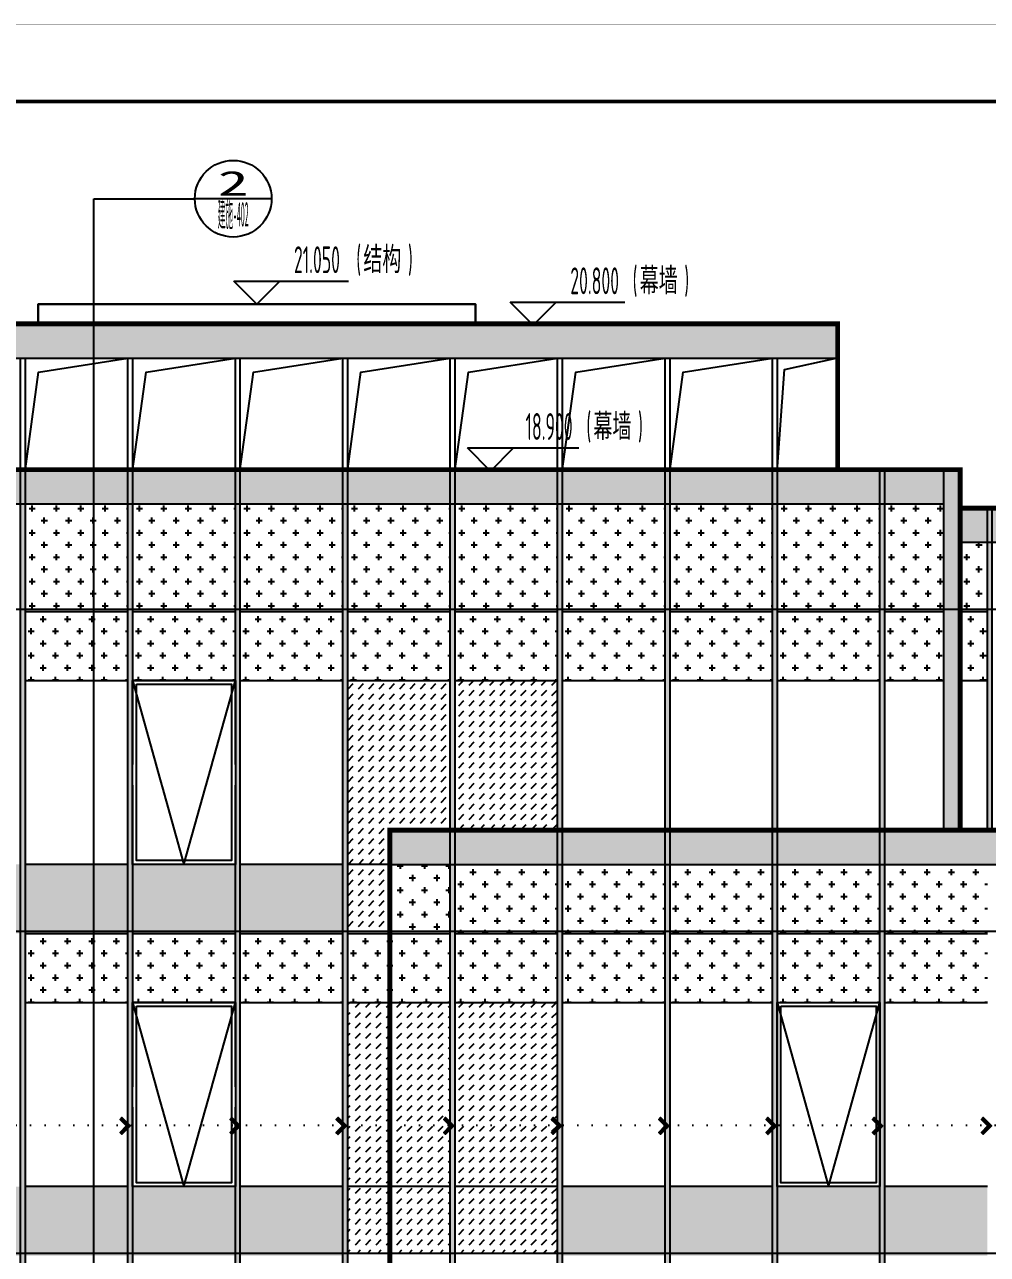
# Model space of a CAD drawing. Extents: x -863035 to 270371, y -8918 to 240488.
# Drawn here: x -288188 to -275642, y 156141 to 172177 of the extents above; entities that cross this region are included whole.
import ezdxf
from ezdxf.enums import TextEntityAlignment as Align

# ---------------------------------------------------------------- set-up
doc = ezdxf.new("R2010")
doc.units = 0
doc.header["$LTSCALE"] = 1000
doc.header["$MEASUREMENT"] = 0
doc.linetypes.add('109-34 轴网$0$L1$0$$AUDIT_BAD_LTYPE1', pattern=[0])
doc.linetypes.add('DOT2', pattern=[0.125, 0, -0.125])
for name, color, linetype in [('01-标注_标高', 200, 'Continuous'), ('01-标注_符号', 200, 'Continuous'), ('02-TEXT_标注', 130, 'Continuous'), ('05-填充_156', 156, 'Continuous'), ('05-填充_18', 18, 'Continuous'), ('05-填充_天正', 26, 'Continuous'), ('A-C_窗', 140, 'Continuous'), ('A-SUR_看线', 231, 'Continuous'), ('D_铝板', 181, 'Continuous'), ('E-立面', 255, 'Continuous'), ('E-立面轮廓', 241, 'Continuous')]:
    doc.layers.add(name, color=color, linetype=linetype)
doc.layers.add('04-不打印_辅助线', color=165, linetype='Continuous', plot=False)
doc.styles.add('_TCH_DIM', font='ROS1', dxfattribs={"width": 0.75, "bigfont": 'JD'})
doc.styles.add('logo-3', font='', dxfattribs={"width": 0.8})
doc.styles.add('华文细黑', font='STXIHEI.TTF', dxfattribs={"height": 10})
doc.styles.get('logo-3').set_extended_font_data('SimSun')
doc.dimstyles.new('副本 ISO-1', dxfattribs={"dimtxt": 2.5, "dimasz": 1.5, "dimexe": 1.25, "dimexo": 0.625, "dimtad": 1, "dimdec": 0, "dimtxsty": 'logo-3', "dimblk": 'ARCHTICK', "dimcen": 2.5, "dimdle": 1, "dimadec": 0, "dimazin": 0, "dimtfac": 1, "dimtdec": 0, "dimtix": 1, "dimtmove": 0, "dimatfit": 3, "dimldrblk": 'AR', "dimfxl": 0, "dimarcsym": 0})
pattern_1 = [(45, (12471.21, -213630.64), (4e-14, 134.70384), [95.25, -95.25])]

# ---------------------------------------------------------------- blocks, each defined once
blk = doc.blocks.new('A$C2DDF4F07')
at = {"layer": 'A-C_窗'}
for points in [[(0, 2400), (1340, 2400), (1340, 0), (0, 0)], [(50, 2350), (1290, 2350), (1290, 50), (50, 50)]]:
    blk.add_lwpolyline(points, close=True, dxfattribs=at)
blk.add_lwpolyline([(0, 2400), (670, 0), (1340, 2400)], dxfattribs=at)
blk = doc.blocks.new('*U23')
at = {"layer": '05-填充_18'}
h = blk.add_hatch(color=256, dxfattribs=at)
h.dxf.hatch_style = 1
h.paths.add_polyline_path([(60, -15050), (0, -15050), (0, 310), (60, 310)])
blk.add_lwpolyline([(60, -15050), (0, -15050), (0, 310), (60, 310)], close=True)
blk = doc.blocks.new('*U26')
at = {"layer": '05-填充_18'}
h = blk.add_hatch(color=256, dxfattribs=at)
h.dxf.hatch_style = 1
h.paths.add_polyline_path([(60, -4390), (0, -4390), (0, 310), (60, 310)])
blk.add_lwpolyline([(60, -4390), (0, -4390), (0, 310), (60, 310)], close=True)
blk = doc.blocks.new('*U28')
at = {"layer": '05-填充_18'}
h = blk.add_hatch(color=256, dxfattribs=at)
h.dxf.hatch_style = 1
h.paths.add_polyline_path([(60, -3890), (0, -3890), (0, 310), (60, 310)])
blk.add_lwpolyline([(60, -3890), (0, -3890), (0, 310), (60, 310)], close=True)
blk = doc.blocks.new('*U25')
at = {"layer": '05-填充_18'}
h = blk.add_hatch(color=256, dxfattribs=at)
h.dxf.hatch_style = 1
h.paths.add_polyline_path([(60, -10350), (0, -10350), (0, 310), (60, 310)])
blk.add_lwpolyline([(60, -10350), (0, -10350), (0, 310), (60, 310)], close=True)
blk = doc.blocks.new('dsfdsg')
at = {"layer": 'A-C_窗'}
for points in [[(1340, 2400), (0, 2400)], [(1340, 0), (0, 0)]]:
    blk.add_lwpolyline(points, dxfattribs=at)
blk.add_wipeout([(0, 1300), (0, 1035), (1340, 1035), (1340, 1300)])
for points in [[(0, 2400), (1340, 2400), (1340, 0), (0, 0)], [(50, 2350), (1290, 2350), (1290, 50), (50, 50)]]:
    blk.add_lwpolyline(points, close=True, dxfattribs=at)
blk.add_lwpolyline([(0, 2400), (670, 0), (1340, 2400)], dxfattribs=at)
blk = doc.blocks.new('_ArchTick')
at = {"color": 0, "linetype": 'ByBlock', "const_width": 0.4}
blk.add_lwpolyline([(-0.5, -0.5), (0.5, 0.5)], dxfattribs=at)
blk = doc.blocks.new('*X7')
at = {"color": 0}
for p, q in [((-1012.3116, 1692.7221), (-1012.3116, 1692.7226)), ((-1012.3115, 1692.7227), (-1012.2838, 1692.7227)), ((-1012.3111, 1692.7217), (-1012.2828, 1692.7217)), ((-1012.3106, 1692.7211), (-1012.3106, 1692.7236)), ((-1012.3105, 1692.7237), (-1012.2848, 1692.7237)), ((-1012.3101, 1692.7207), (-1012.2818, 1692.7207)), ((-1012.3096, 1692.7201), (-1012.3096, 1692.7246)), ((-1012.3095, 1692.7247), (-1012.2858, 1692.7247)), ((-1012.3091, 1692.7197), (-1012.2808, 1692.7197)), ((-1012.3086, 1692.7191), (-1012.3086, 1692.7256)), ((-1012.3085, 1692.7257), (-1012.2868, 1692.7257)), ((-1012.3081, 1692.7187), (-1012.2798, 1692.7187)), ((-1012.3076, 1692.7181), (-1012.3076, 1692.7266)), ((-1012.3075, 1692.7267), (-1012.2878, 1692.7267)), ((-1012.3071, 1692.7177), (-1012.2788, 1692.7177)), ((-1012.3066, 1692.7171), (-1012.3066, 1692.7276)), ((-1012.3065, 1692.7277), (-1012.2888, 1692.7277)), ((-1012.3061, 1692.7167), (-1012.2778, 1692.7167)), ((-1012.3056, 1692.7161), (-1012.3056, 1692.7286)), ((-1012.3055, 1692.7287), (-1012.2898, 1692.7287)), ((-1012.3051, 1692.7157), (-1012.2768, 1692.7157)), ((-1012.3046, 1692.7151), (-1012.3046, 1692.7296)), ((-1012.3045, 1692.7297), (-1012.2908, 1692.7297)), ((-1012.3041, 1692.7147), (-1012.2758, 1692.7147)), ((-1012.3036, 1692.7141), (-1012.3036, 1692.7306)), ((-1012.3035, 1692.7307), (-1012.2918, 1692.7307)), ((-1012.3031, 1692.7137), (-1012.2748, 1692.7137)), ((-1012.3026, 1692.7131), (-1012.3026, 1692.7316)), ((-1012.3025, 1692.7317), (-1012.2928, 1692.7317)), ((-1012.3021, 1692.7127), (-1012.2738, 1692.7127)), ((-1012.3016, 1692.7121), (-1012.3016, 1692.7326)), ((-1012.3015, 1692.7327), (-1012.2938, 1692.7327)), ((-1012.3011, 1692.7117), (-1012.2728, 1692.7117)), ((-1012.3006, 1692.7111), (-1012.3006, 1692.7336)), ((-1012.3005, 1692.7337), (-1012.2948, 1692.7337)), ((-1012.3001, 1692.7107), (-1012.2718, 1692.7107)), ((-1012.2996, 1692.7101), (-1012.2996, 1692.7346)), ((-1012.2995, 1692.7347), (-1012.2958, 1692.7347)), ((-1012.2991, 1692.7097), (-1012.2708, 1692.7097)), ((-1012.2986, 1692.7091), (-1012.2986, 1692.7356)), ((-1012.2985, 1692.7357), (-1012.2968, 1692.7357)), ((-1012.2981, 1692.7087), (-1012.2698, 1692.7087)), ((-1012.2976, 1692.7081), (-1012.2976, 1692.7364)), ((-1012.2971, 1692.7077), (-1012.2688, 1692.7077)), ((-1012.2966, 1692.7071), (-1012.2966, 1692.7354)), ((-1012.2961, 1692.7067), (-1012.2678, 1692.7067)), ((-1012.2956, 1692.7061), (-1012.2956, 1692.7344)), ((-1012.2951, 1692.7057), (-1012.2668, 1692.7057)), ((-1012.2946, 1692.7051), (-1012.2946, 1692.7334)), ((-1012.2941, 1692.7047), (-1012.2658, 1692.7047)), ((-1012.2936, 1692.7041), (-1012.2936, 1692.7324)), ((-1012.2931, 1692.7037), (-1012.2648, 1692.7037)), ((-1012.2926, 1692.7031), (-1012.2926, 1692.7314)), ((-1012.2921, 1692.7027), (-1012.2638, 1692.7027)), ((-1012.2916, 1692.7021), (-1012.2916, 1692.7304)), ((-1012.2911, 1692.7017), (-1012.2628, 1692.7017)), ((-1012.2906, 1692.7011), (-1012.2906, 1692.7294)), ((-1012.2901, 1692.7007), (-1012.2618, 1692.7007)), ((-1012.2896, 1692.7001), (-1012.2896, 1692.7284)), ((-1012.2891, 1692.6997), (-1012.2608, 1692.6997)), ((-1012.2886, 1692.6991), (-1012.2886, 1692.7274)), ((-1012.2881, 1692.6987), (-1012.2598, 1692.6987)), ((-1012.2876, 1692.6981), (-1012.2876, 1692.7264)), ((-1012.2871, 1692.6977), (-1012.2588, 1692.6977)), ((-1012.2866, 1692.6971), (-1012.2866, 1692.7254)), ((-1012.2861, 1692.6967), (-1012.2578, 1692.6967)), ((-1012.2856, 1692.6961), (-1012.2856, 1692.7244)), ((-1012.2851, 1692.6957), (-1012.2568, 1692.6957)), ((-1012.2846, 1692.6951), (-1012.2846, 1692.7234)), ((-1012.2841, 1692.6947), (-1012.2558, 1692.6947)), ((-1012.2836, 1692.6941), (-1012.2836, 1692.7224)), ((-1012.2831, 1692.6937), (-1012.2548, 1692.6937)), ((-1012.2826, 1692.6931), (-1012.2826, 1692.7214)), ((-1012.2821, 1692.6927), (-1012.2538, 1692.6927)), ((-1012.2816, 1692.6921), (-1012.2816, 1692.7204)), ((-1012.2811, 1692.6917), (-1012.2528, 1692.6917)), ((-1012.2806, 1692.6911), (-1012.2806, 1692.7194)), ((-1012.2801, 1692.6907), (-1012.2518, 1692.6907)), ((-1012.2796, 1692.6901), (-1012.2796, 1692.7184)), ((-1012.2791, 1692.6897), (-1012.2508, 1692.6897)), ((-1012.2786, 1692.6891), (-1012.2786, 1692.7174)), ((-1012.2781, 1692.6887), (-1012.2498, 1692.6887)), ((-1012.2776, 1692.6881), (-1012.2776, 1692.7164)), ((-1012.2771, 1692.6877), (-1012.2488, 1692.6877)), ((-1012.2766, 1692.6871), (-1012.2766, 1692.7154)), ((-1012.2761, 1692.6867), (-1012.2478, 1692.6867)), ((-1012.2756, 1692.6861), (-1012.2756, 1692.7144)), ((-1012.2751, 1692.6857), (-1012.2468, 1692.6857)), ((-1012.2746, 1692.6851), (-1012.2746, 1692.7134)), ((-1012.2741, 1692.6847), (-1012.2458, 1692.6847)), ((-1012.2736, 1692.6841), (-1012.2736, 1692.7124)), ((-1012.2731, 1692.6837), (-1012.2448, 1692.6837)), ((-1012.2726, 1692.6831), (-1012.2726, 1692.7114)), ((-1012.2721, 1692.6827), (-1012.2438, 1692.6827)), ((-1012.2716, 1692.6821), (-1012.2716, 1692.7104)), ((-1012.2711, 1692.6817), (-1012.2428, 1692.6817)), ((-1012.2706, 1692.6811), (-1012.2706, 1692.7094)), ((-1012.2701, 1692.6807), (-1012.2418, 1692.6807)), ((-1012.2696, 1692.6801), (-1012.2696, 1692.7084)), ((-1012.2691, 1692.6797), (-1012.2408, 1692.6797)), ((-1012.2686, 1692.6791), (-1012.2686, 1692.7074)), ((-1012.2681, 1692.6787), (-1012.2398, 1692.6787)), ((-1012.2676, 1692.6781), (-1012.2676, 1692.7064)), ((-1012.2671, 1692.6777), (-1012.2388, 1692.6777)), ((-1012.2666, 1692.6771), (-1012.2666, 1692.7054)), ((-1012.2661, 1692.6767), (-1012.2378, 1692.6767)), ((-1012.2656, 1692.6761), (-1012.2656, 1692.7044)), ((-1012.2651, 1692.6757), (-1012.2368, 1692.6757)), ((-1012.2646, 1692.6751), (-1012.2646, 1692.7034)), ((-1012.2641, 1692.6747), (-1012.2358, 1692.6747)), ((-1012.2636, 1692.6741), (-1012.2636, 1692.7024)), ((-1012.2631, 1692.6737), (-1012.2348, 1692.6737)), ((-1012.2626, 1692.6731), (-1012.2626, 1692.7014)), ((-1012.2626, 1692.6667), (-1012.2343, 1692.6667)), ((-1012.2626, 1692.6384), (-1012.2626, 1692.6667)), ((-1012.2621, 1692.6727), (-1012.2338, 1692.6727)), ((-1012.2616, 1692.6721), (-1012.2616, 1692.7004)), ((-1012.2616, 1692.6677), (-1012.2333, 1692.6677)), ((-1012.2616, 1692.6394), (-1012.2616, 1692.6677)), ((-1012.2611, 1692.6717), (-1012.2328, 1692.6717)), ((-1012.2606, 1692.6711), (-1012.2606, 1692.6994)), ((-1012.2606, 1692.6687), (-1012.2323, 1692.6687)), ((-1012.2606, 1692.6404), (-1012.2606, 1692.6687)), ((-1012.2601, 1692.6707), (-1012.2318, 1692.6707)), ((-1012.2596, 1692.6701), (-1012.2596, 1692.6984)), ((-1012.2596, 1692.6697), (-1012.2313, 1692.6697)), ((-1012.2596, 1692.6414), (-1012.2596, 1692.6697)), ((-1012.2586, 1692.6424), (-1012.2586, 1692.6974)), ((-1012.2576, 1692.6434), (-1012.2576, 1692.6964)), ((-1012.2566, 1692.6444), (-1012.2566, 1692.6954)), ((-1012.2556, 1692.6454), (-1012.2556, 1692.6944)), ((-1012.2546, 1692.6464), (-1012.2546, 1692.6934)), ((-1012.2536, 1692.6474), (-1012.2536, 1692.6924)), ((-1012.2526, 1692.6484), (-1012.2526, 1692.6914)), ((-1012.2516, 1692.6494), (-1012.2516, 1692.6904)), ((-1012.2506, 1692.6504), (-1012.2506, 1692.6894)), ((-1012.2496, 1692.6514), (-1012.2496, 1692.6884)), ((-1012.2486, 1692.6524), (-1012.2486, 1692.6874)), ((-1012.2476, 1692.6534), (-1012.2476, 1692.6864)), ((-1012.2466, 1692.6544), (-1012.2466, 1692.6854)), ((-1012.2456, 1692.6554), (-1012.2456, 1692.6844)), ((-1012.2446, 1692.6564), (-1012.2446, 1692.6834)), ((-1012.2436, 1692.6574), (-1012.2436, 1692.6824)), ((-1012.2426, 1692.6584), (-1012.2426, 1692.6814)), ((-1012.2416, 1692.6594), (-1012.2416, 1692.6804)), ((-1012.2406, 1692.6604), (-1012.2406, 1692.6794)), ((-1012.2396, 1692.6614), (-1012.2396, 1692.6784)), ((-1012.2386, 1692.6624), (-1012.2386, 1692.6774)), ((-1012.2376, 1692.6634), (-1012.2376, 1692.6764)), ((-1012.2366, 1692.6644), (-1012.2366, 1692.6754)), ((-1012.2356, 1692.6654), (-1012.2356, 1692.6744)), ((-1012.2346, 1692.6664), (-1012.2346, 1692.6734)), ((-1012.2336, 1692.6674), (-1012.2336, 1692.6724)), ((-1012.2326, 1692.6684), (-1012.2326, 1692.6714)), ((-1012.2316, 1692.6694), (-1012.2316, 1692.6704)), ((-1012.3116, 1692.6177), (-1012.2833, 1692.6177)), ((-1012.3116, 1692.6172), (-1012.3116, 1692.6177)), ((-1012.3111, 1692.6167), (-1012.2843, 1692.6167)), ((-1012.3106, 1692.6187), (-1012.2823, 1692.6187)), ((-1012.3106, 1692.6162), (-1012.3106, 1692.6187)), ((-1012.3101, 1692.6157), (-1012.2853, 1692.6157)), ((-1012.3096, 1692.6197), (-1012.2813, 1692.6197)), ((-1012.3096, 1692.6152), (-1012.3096, 1692.6197)), ((-1012.3091, 1692.6147), (-1012.2863, 1692.6147)), ((-1012.3086, 1692.6207), (-1012.2803, 1692.6207)), ((-1012.3086, 1692.6142), (-1012.3086, 1692.6207)), ((-1012.3081, 1692.6137), (-1012.2873, 1692.6137)), ((-1012.3076, 1692.6217), (-1012.2793, 1692.6217)), ((-1012.3076, 1692.6132), (-1012.3076, 1692.6217)), ((-1012.3071, 1692.6127), (-1012.2883, 1692.6127)), ((-1012.3066, 1692.6227), (-1012.2783, 1692.6227)), ((-1012.3066, 1692.6122), (-1012.3066, 1692.6227)), ((-1012.3061, 1692.6117), (-1012.2893, 1692.6117)), ((-1012.3056, 1692.6237), (-1012.2773, 1692.6237)), ((-1012.3056, 1692.6112), (-1012.3056, 1692.6237)), ((-1012.3051, 1692.6107), (-1012.2903, 1692.6107)), ((-1012.3046, 1692.6247), (-1012.2763, 1692.6247)), ((-1012.3046, 1692.6102), (-1012.3046, 1692.6247)), ((-1012.3041, 1692.6097), (-1012.2913, 1692.6097)), ((-1012.3036, 1692.6257), (-1012.2753, 1692.6257)), ((-1012.3036, 1692.6092), (-1012.3036, 1692.6257)), ((-1012.3031, 1692.6087), (-1012.2923, 1692.6087)), ((-1012.3026, 1692.6267), (-1012.2743, 1692.6267)), ((-1012.3026, 1692.6082), (-1012.3026, 1692.6267)), ((-1012.3021, 1692.6077), (-1012.2933, 1692.6077)), ((-1012.3016, 1692.6277), (-1012.2733, 1692.6277)), ((-1012.3016, 1692.6072), (-1012.3016, 1692.6277)), ((-1012.3011, 1692.6067), (-1012.2943, 1692.6067)), ((-1012.3006, 1692.6287), (-1012.2723, 1692.6287)), ((-1012.3006, 1692.6062), (-1012.3006, 1692.6287)), ((-1012.3001, 1692.6057), (-1012.2953, 1692.6057)), ((-1012.2996, 1692.6297), (-1012.2713, 1692.6297)), ((-1012.2996, 1692.6052), (-1012.2996, 1692.6297)), ((-1012.2991, 1692.6047), (-1012.2963, 1692.6047)), ((-1012.2986, 1692.6307), (-1012.2703, 1692.6307)), ((-1012.2986, 1692.6042), (-1012.2986, 1692.6307)), ((-1012.2981, 1692.6037), (-1012.2973, 1692.6037)), ((-1012.2976, 1692.6317), (-1012.2693, 1692.6317)), ((-1012.2976, 1692.6034), (-1012.2976, 1692.6317)), ((-1012.2966, 1692.6327), (-1012.2683, 1692.6327)), ((-1012.2966, 1692.6044), (-1012.2966, 1692.6327)), ((-1012.2956, 1692.6337), (-1012.2673, 1692.6337)), ((-1012.2956, 1692.6054), (-1012.2956, 1692.6337)), ((-1012.2946, 1692.6347), (-1012.2663, 1692.6347)), ((-1012.2946, 1692.6064), (-1012.2946, 1692.6347)), ((-1012.2936, 1692.6357), (-1012.2653, 1692.6357)), ((-1012.2936, 1692.6074), (-1012.2936, 1692.6357)), ((-1012.2926, 1692.6367), (-1012.2643, 1692.6367)), ((-1012.2926, 1692.6084), (-1012.2926, 1692.6367)), ((-1012.2916, 1692.6377), (-1012.2633, 1692.6377)), ((-1012.2916, 1692.6094), (-1012.2916, 1692.6377)), ((-1012.2906, 1692.6387), (-1012.2623, 1692.6387)), ((-1012.2906, 1692.6104), (-1012.2906, 1692.6387)), ((-1012.2896, 1692.6397), (-1012.2613, 1692.6397)), ((-1012.2896, 1692.6114), (-1012.2896, 1692.6397)), ((-1012.2886, 1692.6407), (-1012.2603, 1692.6407)), ((-1012.2886, 1692.6124), (-1012.2886, 1692.6407)), ((-1012.2876, 1692.6417), (-1012.2593, 1692.6417)), ((-1012.2876, 1692.6134), (-1012.2876, 1692.6417)), ((-1012.2866, 1692.6427), (-1012.2583, 1692.6427)), ((-1012.2866, 1692.6144), (-1012.2866, 1692.6427)), ((-1012.2856, 1692.6437), (-1012.2573, 1692.6437)), ((-1012.2856, 1692.6154), (-1012.2856, 1692.6437)), ((-1012.2846, 1692.6447), (-1012.2563, 1692.6447)), ((-1012.2846, 1692.6164), (-1012.2846, 1692.6447)), ((-1012.2836, 1692.6457), (-1012.2553, 1692.6457)), ((-1012.2836, 1692.6174), (-1012.2836, 1692.6457)), ((-1012.2826, 1692.6467), (-1012.2543, 1692.6467)), ((-1012.2826, 1692.6184), (-1012.2826, 1692.6467)), ((-1012.2816, 1692.6477), (-1012.2533, 1692.6477)), ((-1012.2816, 1692.6194), (-1012.2816, 1692.6477)), ((-1012.2806, 1692.6487), (-1012.2523, 1692.6487)), ((-1012.2806, 1692.6204), (-1012.2806, 1692.6487)), ((-1012.2796, 1692.6497), (-1012.2513, 1692.6497)), ((-1012.2796, 1692.6214), (-1012.2796, 1692.6497)), ((-1012.2786, 1692.6507), (-1012.2503, 1692.6507)), ((-1012.2786, 1692.6224), (-1012.2786, 1692.6507)), ((-1012.2776, 1692.6517), (-1012.2493, 1692.6517)), ((-1012.2776, 1692.6234), (-1012.2776, 1692.6517)), ((-1012.2766, 1692.6527), (-1012.2483, 1692.6527)), ((-1012.2766, 1692.6244), (-1012.2766, 1692.6527)), ((-1012.2756, 1692.6537), (-1012.2473, 1692.6537)), ((-1012.2756, 1692.6254), (-1012.2756, 1692.6537)), ((-1012.2746, 1692.6547), (-1012.2463, 1692.6547)), ((-1012.2746, 1692.6264), (-1012.2746, 1692.6547)), ((-1012.2736, 1692.6557), (-1012.2453, 1692.6557)), ((-1012.2736, 1692.6274), (-1012.2736, 1692.6557)), ((-1012.2726, 1692.6567), (-1012.2443, 1692.6567)), ((-1012.2726, 1692.6284), (-1012.2726, 1692.6567)), ((-1012.2716, 1692.6577), (-1012.2433, 1692.6577)), ((-1012.2716, 1692.6294), (-1012.2716, 1692.6577)), ((-1012.2706, 1692.6587), (-1012.2423, 1692.6587)), ((-1012.2706, 1692.6304), (-1012.2706, 1692.6587)), ((-1012.2696, 1692.6597), (-1012.2413, 1692.6597)), ((-1012.2696, 1692.6314), (-1012.2696, 1692.6597)), ((-1012.2686, 1692.6607), (-1012.2403, 1692.6607)), ((-1012.2686, 1692.6324), (-1012.2686, 1692.6607)), ((-1012.2676, 1692.6617), (-1012.2393, 1692.6617)), ((-1012.2676, 1692.6334), (-1012.2676, 1692.6617)), ((-1012.2666, 1692.6627), (-1012.2383, 1692.6627)), ((-1012.2666, 1692.6344), (-1012.2666, 1692.6627)), ((-1012.2656, 1692.6637), (-1012.2373, 1692.6637)), ((-1012.2656, 1692.6354), (-1012.2656, 1692.6637)), ((-1012.2646, 1692.6647), (-1012.2363, 1692.6647)), ((-1012.2646, 1692.6364), (-1012.2646, 1692.6647)), ((-1012.2636, 1692.6657), (-1012.2353, 1692.6657)), ((-1012.2636, 1692.6374), (-1012.2636, 1692.6657))]:
    blk.add_line(p, q, dxfattribs=at)
blk = doc.blocks.new('A-ARROW')
blk.add_lwpolyline([(0.0808, 0.0525), (0.0666, 0.0666), (0, 0), (0.0666, -0.0666), (0.0808, -0.0525), (0.0283, 0)], close=True)
at = {"rotation": 180}
blk.add_blockref('*X7', (-1012.2311, 1692.6699), dxfattribs=at)
blk = doc.blocks.new('AR')
at = {"xscale": -21.59999999986031, "yscale": 21.59999999999127, "zscale": 21.6, "rotation": 359.9999997162888}
blk.add_blockref('A-ARROW', (0, 0), dxfattribs=at)
blk = doc.blocks.new('图框-A1+1-4')
for points, const_width in [([(0, 0), (1051, 0), (1051, 594), (0, 594)], 0.05), ([(976, 584), (25, 584), (25, 10), (976, 10)], 0.5)]:
    blk.add_lwpolyline(points, close=True, dxfattribs=dict(const_width=const_width))
blk = doc.blocks.new('hgrsjhytd')
at = {"layer": '05-填充_156'}
h = blk.add_hatch(dxfattribs=at)
h.set_pattern_fill('CROSS', color=136, scale=100, angle=-90)
h.set_pattern_definition([(360, (1271.21, -217830.64), (158.75, 158.75), [79.375, -238.125]), (90, (1310.9, -217870.32), (-158.75, 158.75), [79.375, -238.125])])
h.paths.add_polyline_path([(25573.9, -5248.3), (24233.9, -5248.3), (24233.9, -6618.3), (25573.9, -6618.3)])
h = blk.add_hatch(dxfattribs=at)
h.set_pattern_fill('CROSS', color=136, scale=100, angle=-90)
h.set_pattern_definition([(360, (2671.21, -217830.64), (158.75, 158.75), [79.375, -238.125]), (90, (2710.9, -217870.32), (-158.75, 158.75), [79.375, -238.125])])
h.paths.add_polyline_path([(26973.9, -5248.3), (25633.9, -5248.3), (25633.9, -6618.3), (26973.9, -6618.3)])
h = blk.add_hatch(dxfattribs=at)
h.set_pattern_fill('CROSS', color=136, scale=100, angle=-90)
h.set_pattern_definition([(360, (4071.21, -217830.64), (158.75, 158.75), [79.375, -238.125]), (90, (4110.9, -217870.32), (-158.75, 158.75), [79.375, -238.125])])
h.paths.add_polyline_path([(28373.9, -5248.3), (27033.9, -5248.3), (27033.9, -6618.3), (28373.9, -6618.3)])
h = blk.add_hatch(dxfattribs=at)
h.set_pattern_fill('CROSS', color=136, scale=100, angle=-90)
h.set_pattern_definition([(360, (5471.21, -217830.64), (158.75, 158.75), [79.375, -238.125]), (90, (5510.9, -217870.32), (-158.75, 158.75), [79.375, -238.125])])
h.paths.add_polyline_path([(29773.9, -5248.3), (28433.9, -5248.3), (28433.9, -6618.3), (29773.9, -6618.3)])
h = blk.add_hatch(dxfattribs=at)
h.set_pattern_fill('CROSS', color=136, scale=100, angle=-90)
h.set_pattern_definition([(360, (6871.21, -217830.64), (158.75, 158.75), [79.375, -238.125]), (90, (6910.9, -217870.32), (-158.75, 158.75), [79.375, -238.125])])
h.paths.add_polyline_path([(31173.9, -5248.3), (29833.9, -5248.3), (29833.9, -6618.3), (31173.9, -6618.3)])
h = blk.add_hatch(dxfattribs=at)
h.set_pattern_fill('CROSS', color=136, scale=100, angle=-90)
h.set_pattern_definition([(360, (8271.21, -217830.64), (158.75, 158.75), [79.375, -238.125]), (90, (8310.9, -217870.32), (-158.75, 158.75), [79.375, -238.125])])
h.paths.add_polyline_path([(32573.9, -5248.3), (31233.9, -5248.3), (31233.9, -6618.3), (32573.9, -6618.3)])
h = blk.add_hatch(dxfattribs=at)
h.set_pattern_fill('CROSS', color=136, scale=100, angle=-90)
h.set_pattern_definition([(360, (9671.21, -217830.64), (158.75, 158.75), [79.375, -238.125]), (90, (9710.9, -217870.32), (-158.75, 158.75), [79.375, -238.125])])
h.paths.add_polyline_path([(33973.9, -5248.3), (32633.9, -5248.3), (32633.9, -6618.3), (33973.9, -6618.3)])
h = blk.add_hatch(dxfattribs=at)
h.set_pattern_fill('CROSS', color=136, scale=100, angle=-90)
h.set_pattern_definition([(360, (11071.21, -217830.64), (158.75, 158.75), [79.375, -238.125]), (90, (11110.9, -217870.32), (-158.75, 158.75), [79.375, -238.125])])
h.paths.add_polyline_path([(35373.9, -5248.3), (34033.9, -5248.3), (34033.9, -6618.3), (35373.9, -6618.3)])
h = blk.add_hatch(dxfattribs=at)
h.set_pattern_fill('CROSS', color=136, scale=100, angle=-90)
h.set_pattern_definition([(360, (12471.21, -217830.64), (158.75, 158.75), [79.375, -238.125]), (90, (12510.9, -217870.32), (-158.75, 158.75), [79.375, -238.125])])
h.paths.add_polyline_path([(36203.9, -5248.3), (35433.9, -5248.3), (35433.9, -6618.3), (36203.9, -6618.3)])
h = blk.add_hatch(dxfattribs=at)
h.set_pattern_fill('CROSS', color=136, scale=100, angle=-90)
h.set_pattern_definition([(360, (-4328.79, -217830.64), (158.75, 158.75), [79.375, -238.125]), (90, (-4289.1, -217870.32), (-158.75, 158.75), [79.375, -238.125])])
h.paths.add_polyline_path([(36773.9, -5748.3), (36403.9, -5748.3), (36403.9, -6618.3), (36773.9, -6618.3)])
h = blk.add_hatch(dxfattribs=at)
h.set_pattern_fill('CROSS', color=136, scale=100, angle=-90)
h.set_pattern_definition([(360, (9671.21, -209430.64), (158.75, 158.75), [79.375, -238.125]), (90, (9710.9, -209470.32), (-158.75, 158.75), [79.375, -238.125])])
h.paths.add_polyline_path([(25573.9, -6648.3), (24233.9, -6648.3), (24233.9, -7548.3), (25573.9, -7548.3)])
h = blk.add_hatch(dxfattribs=at)
h.set_pattern_fill('CROSS', color=136, scale=100, angle=-90)
h.set_pattern_definition([(360, (11071.21, -209430.64), (158.75, 158.75), [79.375, -238.125]), (90, (11110.9, -209470.32), (-158.75, 158.75), [79.375, -238.125])])
h.paths.add_polyline_path([(26973.9, -6648.3), (25633.9, -6648.3), (25633.9, -7548.3), (26973.9, -7548.3)])
h = blk.add_hatch(dxfattribs=at)
h.set_pattern_fill('CROSS', color=136, scale=100, angle=-90)
h.set_pattern_definition([(360, (12471.21, -209430.64), (158.75, 158.75), [79.375, -238.125]), (90, (12510.9, -209470.32), (-158.75, 158.75), [79.375, -238.125])])
h.paths.add_polyline_path([(28373.9, -6648.3), (27033.9, -6648.3), (27033.9, -7548.3), (28373.9, -7548.3)])
h = blk.add_hatch(dxfattribs=at)
h.set_pattern_fill('CROSS', color=136, scale=100, angle=-90)
h.set_pattern_definition([(360, (13871.21, -209430.64), (158.75, 158.75), [79.375, -238.125]), (90, (13910.9, -209470.32), (-158.75, 158.75), [79.375, -238.125])])
h.paths.add_polyline_path([(29773.9, -6648.3), (28433.9, -6648.3), (28433.9, -7548.3), (29773.9, -7548.3)])
h = blk.add_hatch(dxfattribs=at)
h.set_pattern_fill('CROSS', color=136, scale=100, angle=-90)
h.set_pattern_definition([(360, (15271.21, -209430.64), (158.75, 158.75), [79.375, -238.125]), (90, (15310.9, -209470.32), (-158.75, 158.75), [79.375, -238.125])])
h.paths.add_polyline_path([(31173.9, -6648.3), (29833.9, -6648.3), (29833.9, -7548.3), (31173.9, -7548.3)])
h = blk.add_hatch(dxfattribs=at)
h.set_pattern_fill('CROSS', color=136, scale=100, angle=-90)
h.set_pattern_definition([(360, (16671.21, -209430.64), (158.75, 158.75), [79.375, -238.125]), (90, (16710.9, -209470.32), (-158.75, 158.75), [79.375, -238.125])])
h.paths.add_polyline_path([(32573.9, -6648.3), (31233.9, -6648.3), (31233.9, -7548.3), (32573.9, -7548.3)])
h = blk.add_hatch(dxfattribs=at)
h.set_pattern_fill('CROSS', color=136, scale=100, angle=-90)
h.set_pattern_definition([(360, (18071.21, -209430.64), (158.75, 158.75), [79.375, -238.125]), (90, (18110.9, -209470.32), (-158.75, 158.75), [79.375, -238.125])])
h.paths.add_polyline_path([(33973.9, -6648.3), (32633.9, -6648.3), (32633.9, -7548.3), (33973.9, -7548.3)])
h = blk.add_hatch(dxfattribs=at)
h.set_pattern_fill('CROSS', color=136, scale=100, angle=-90)
h.set_pattern_definition([(360, (19471.21, -209430.64), (158.75, 158.75), [79.375, -238.125]), (90, (19510.9, -209470.32), (-158.75, 158.75), [79.375, -238.125])])
h.paths.add_polyline_path([(35373.9, -6648.3), (34033.9, -6648.3), (34033.9, -7548.3), (35373.9, -7548.3)])
h = blk.add_hatch(dxfattribs=at)
h.set_pattern_fill('CROSS', color=136, scale=100, angle=-90)
h.set_pattern_definition([(360, (20871.21, -209430.64), (158.75, 158.75), [79.375, -238.125]), (90, (20910.9, -209470.32), (-158.75, 158.75), [79.375, -238.125])])
h.paths.add_polyline_path([(36203.9, -6648.3), (35433.9, -6648.3), (35433.9, -7548.3), (36203.9, -7548.3)])
h = blk.add_hatch(dxfattribs=at)
h.set_pattern_fill('CROSS', color=136, scale=100, angle=-90)
h.set_pattern_definition([(360, (21441.21, -209430.64), (158.75, 158.75), [79.375, -238.125]), (90, (21480.9, -209470.32), (-158.75, 158.75), [79.375, -238.125])])
h.paths.add_polyline_path([(36773.9, -6648.3), (36403.9, -6648.3), (36403.9, -7548.3), (36773.9, -7548.3)])
h = blk.add_hatch(dxfattribs=at)
h.set_pattern_fill('DASH', color=256, scale=100, angle=-45)
h.set_pattern_definition([(45, (-4328.79, -217830.64), (4e-14, 134.70384), [95.25, -95.25])])
h.paths.add_polyline_path([(29773.9, -7548.3), (28433.9, -7548.3), (28433.9, -10818.3), (29003.9, -10818.3), (29003.9, -9518.3), (29773.9, -9518.3)])
h = blk.add_hatch(dxfattribs=at)
h.set_pattern_fill('DASH', color=256, scale=100, angle=-45)
h.set_pattern_definition([(45, (12471.21, -209430.64), (4e-14, 134.70384), [95.25, -95.25])])
h.paths.add_polyline_path([(31173.9, -7548.3), (29833.9, -7548.3), (29833.9, -9518.3), (31173.9, -9518.3)])
h = blk.add_hatch(dxfattribs=at)
h.set_pattern_fill('CROSS', color=136, scale=100, angle=-90)
h.set_pattern_definition([(270, (141203.1, -171174.53), (158.75, -158.75), [79.375, -238.125]), (0, (141163.42, -171214.22), (158.75, 158.75), [79.375, -238.125])])
h.paths.add_polyline_path([(29773.9, -9948.3), (29003.9, -9948.3), (29003.9, -10848.3), (29773.9, -10848.3)])
h = blk.add_hatch(dxfattribs=at)
h.set_pattern_fill('CROSS', color=136, scale=100, angle=-90)
h.set_pattern_definition([(360, (15271.21, -212730.64), (158.75, 158.75), [79.375, -238.125]), (90, (15310.9, -212770.32), (-158.75, 158.75), [79.375, -238.125])])
h.paths.add_polyline_path([(31173.9, -9948.3), (29833.9, -9948.3), (29833.9, -10848.3), (31173.9, -10848.3)])
h = blk.add_hatch(dxfattribs=at)
h.set_pattern_fill('CROSS', color=136, scale=100, angle=-90)
h.set_pattern_definition([(360, (16671.21, -212730.64), (158.75, 158.75), [79.375, -238.125]), (90, (16710.9, -212770.32), (-158.75, 158.75), [79.375, -238.125])])
h.paths.add_polyline_path([(32573.9, -9948.3), (31233.9, -9948.3), (31233.9, -10848.3), (32573.9, -10848.3)])
h = blk.add_hatch(dxfattribs=at)
h.set_pattern_fill('CROSS', color=136, scale=100, angle=-90)
h.set_pattern_definition([(360, (18071.21, -212730.64), (158.75, 158.75), [79.375, -238.125]), (90, (18110.9, -212770.32), (-158.75, 158.75), [79.375, -238.125])])
h.paths.add_polyline_path([(33973.9, -9948.3), (32633.9, -9948.3), (32633.9, -10848.3), (33973.9, -10848.3)])
h = blk.add_hatch(dxfattribs=at)
h.set_pattern_fill('CROSS', color=136, scale=100, angle=-90)
h.set_pattern_definition([(360, (19471.21, -212730.64), (158.75, 158.75), [79.375, -238.125]), (90, (19510.9, -212770.32), (-158.75, 158.75), [79.375, -238.125])])
h.paths.add_polyline_path([(35373.9, -9948.3), (34033.9, -9948.3), (34033.9, -10848.3), (35373.9, -10848.3)])
h = blk.add_hatch(dxfattribs=at)
h.set_pattern_fill('CROSS', color=136, scale=100, angle=-90)
h.set_pattern_definition([(360, (20871.21, -212730.64), (158.75, 158.75), [79.375, -238.125]), (90, (20910.9, -212770.32), (-158.75, 158.75), [79.375, -238.125])])
h.paths.add_polyline_path([(36773.9, -9948.3), (35433.9, -9948.3), (35433.9, -10848.3), (36773.9, -10848.3)])
h = blk.add_hatch(dxfattribs=at)
h.set_pattern_fill('CROSS', color=136, scale=100, angle=-90)
h.set_pattern_definition([(360, (9671.21, -213630.64), (158.75, 158.75), [79.375, -238.125]), (90, (9710.9, -213670.32), (-158.75, 158.75), [79.375, -238.125])])
h.paths.add_polyline_path([(25573.9, -10848.3), (24233.9, -10848.3), (24233.9, -11748.3), (25573.9, -11748.3)])
h = blk.add_hatch(dxfattribs=at)
h.set_pattern_fill('CROSS', color=136, scale=100, angle=-90)
h.set_pattern_definition([(360, (11071.21, -213630.64), (158.75, 158.75), [79.375, -238.125]), (90, (11110.9, -213670.32), (-158.75, 158.75), [79.375, -238.125])])
h.paths.add_polyline_path([(26973.9, -10848.3), (25633.9, -10848.3), (25633.9, -11748.3), (26973.9, -11748.3)])
h = blk.add_hatch(dxfattribs=at)
h.set_pattern_fill('CROSS', color=136, scale=100, angle=-90)
h.set_pattern_definition([(360, (12471.21, -213630.64), (158.75, 158.75), [79.375, -238.125]), (90, (12510.9, -213670.32), (-158.75, 158.75), [79.375, -238.125])])
h.paths.add_polyline_path([(28373.9, -10848.3), (27033.9, -10848.3), (27033.9, -11748.3), (28373.9, -11748.3)])
h = blk.add_hatch(dxfattribs=at)
h.set_pattern_fill('CROSS', color=136, scale=100, angle=-90)
h.set_pattern_definition([(360, (13871.21, -213630.64), (158.75, 158.75), [79.375, -238.125]), (90, (13910.9, -213670.32), (-158.75, 158.75), [79.375, -238.125])])
h.paths.add_polyline_path([(29773.9, -10848.3), (28433.9, -10848.3), (28433.9, -11748.3), (29773.9, -11748.3)])
h = blk.add_hatch(dxfattribs=at)
h.set_pattern_fill('CROSS', color=136, scale=100, angle=-90)
h.set_pattern_definition([(360, (15271.21, -213630.64), (158.75, 158.75), [79.375, -238.125]), (90, (15310.9, -213670.32), (-158.75, 158.75), [79.375, -238.125])])
h.paths.add_polyline_path([(31173.9, -10848.3), (29833.9, -10848.3), (29833.9, -11748.3), (31173.9, -11748.3)])
h = blk.add_hatch(dxfattribs=at)
h.set_pattern_fill('CROSS', color=136, scale=100, angle=-90)
h.set_pattern_definition([(360, (16671.21, -213630.64), (158.75, 158.75), [79.375, -238.125]), (90, (16710.9, -213670.32), (-158.75, 158.75), [79.375, -238.125])])
h.paths.add_polyline_path([(32573.9, -10848.3), (31233.9, -10848.3), (31233.9, -11748.3), (32573.9, -11748.3)])
h = blk.add_hatch(dxfattribs=at)
h.set_pattern_fill('CROSS', color=136, scale=100, angle=-90)
h.set_pattern_definition([(360, (18071.21, -213630.64), (158.75, 158.75), [79.375, -238.125]), (90, (18110.9, -213670.32), (-158.75, 158.75), [79.375, -238.125])])
h.paths.add_polyline_path([(33973.9, -10848.3), (32633.9, -10848.3), (32633.9, -11748.3), (33973.9, -11748.3)])
h = blk.add_hatch(dxfattribs=at)
h.set_pattern_fill('CROSS', color=136, scale=100, angle=-90)
h.set_pattern_definition([(360, (19471.21, -213630.64), (158.75, 158.75), [79.375, -238.125]), (90, (19510.9, -213670.32), (-158.75, 158.75), [79.375, -238.125])])
h.paths.add_polyline_path([(35373.9, -10848.3), (34033.9, -10848.3), (34033.9, -11748.3), (35373.9, -11748.3)])
h = blk.add_hatch(dxfattribs=at)
h.set_pattern_fill('CROSS', color=136, scale=100, angle=-90)
h.set_pattern_definition([(360, (20871.21, -213630.64), (158.75, 158.75), [79.375, -238.125]), (90, (20910.9, -213670.32), (-158.75, 158.75), [79.375, -238.125])])
h.paths.add_polyline_path([(36773.9, -10848.3), (35433.9, -10848.3), (35433.9, -11748.3), (36773.9, -11748.3)])
h = blk.add_hatch(dxfattribs=at)
h.set_pattern_fill('DASH', color=256, scale=100, angle=-45)
h.set_pattern_definition(pattern_1)
h.paths.add_polyline_path([(29773.9, -11748.3), (28433.9, -11748.3), (28433.9, -15018.3), (29773.9, -15018.3)])
h = blk.add_hatch(dxfattribs=at)
h.set_pattern_fill('DASH', color=256, scale=100, angle=-45)
h.set_pattern_definition(pattern_1)
h.paths.add_polyline_path([(31173.9, -11748.3), (29833.9, -11748.3), (29833.9, -15018.3), (31173.9, -15018.3)])
at = {"layer": '05-填充_18'}
h = blk.add_hatch(color=256, dxfattribs=at)
h.dxf.hatch_style = 1
h.paths.add_polyline_path([(16403.9, -2918.3), (16403.9, -3348.3), (34803.9, -3348.3), (34803.9, -2918.3)])
h = blk.add_hatch(color=256, dxfattribs=at)
h.dxf.hatch_style = 1
h.paths.add_polyline_path([(36203.9, -5248.3), (36203.9, -4818.3), (17803.9, -4818.3), (17803.9, -5248.3)])
h = blk.add_hatch(color=256, dxfattribs=at)
h.dxf.hatch_style = 1
h.paths.add_polyline_path([(36203.9, -9518.3), (36403.9, -9518.3), (36403.9, -4818.3), (36203.9, -4818.3)])
h = blk.add_hatch(color=256, dxfattribs=at)
h.dxf.hatch_style = 1
h.paths.add_polyline_path([(36403.9, -5318.3), (36403.9, -5748.3), (47403.9, -5748.3), (47403.9, -5318.3)])
h = blk.add_hatch(color=256, dxfattribs=at)
h.dxf.hatch_style = 1
h.paths.add_polyline_path([(50203.9, -9948.3), (50203.9, -9518.3), (29003.9, -9518.3), (29003.9, -9948.3)])
at = {"layer": '05-填充_天正'}
h = blk.add_hatch(dxfattribs=at)
h.set_pattern_fill('AR-CONC', color=256, scale=200)
h.set_pattern_definition([(50, (141203.1, -166974.53), (364.36934, -31.87817), [38.1, -419.1]), (355, (141203.1, -166974.53), (-70.48565, 382.1133), [30.48, -335.28]), (100.451, (141233.47, -166977.2), (293.885, 350.2334), [32.38, -356.18]), (46.1842, (141203.1, -166872.93), (542.1581, -84.0847), [57.15, -628.65]), (96.6356, (141248.3, -166879.94), (474.8085, 494.8511), [48.57, -534.27]), (351.184, (141203.1, -166872.93), (474.8092, 494.8502), [45.72, -502.92]), (21, (141253.9, -166898.33), (303.22976, -204.53104), [38.1, -419.1]), (326, (141253.9, -166898.33), (123.60406, 368.3759), [30.48, -335.28]), (71.4514, (141279.17, -166915.38), (426.833, 163.8457), [32.38, -356.18]), (37.5, (141203.1, -166974.53), (6.17721, 169.11008), [0, -331.216, 0, -340.36, 0, -336.55]), (7.5, (141203.1, -166974.53), (133.63933, 200.36115), [0, -194.056, 0, -323.596, 0, -128.27]), (327.5, (141089.82, -166974.53), (271.18119, -11.45749), [0, -127, 0, -396.24, 0, -525.78]), (317.5, (141039.02, -166974.53), (296.25836, 50.85298), [0, -165.1, 0, -263.144, 0, -373.38])])
h.paths.add_polyline_path([(27033.9, -9948.3), (28373.9, -9948.3), (28373.9, -10848.3), (27033.9, -10848.3)])
h.paths.add_polyline_path([(25633.9, -10848.3), (26973.9, -10848.3), (26973.9, -9948.3), (25633.9, -9948.3)])
h.paths.add_polyline_path([(24233.9, -9948.3), (25573.9, -9948.3), (25573.9, -10848.3), (24233.9, -10848.3)])
h.paths.add_polyline_path([(22833.9, -10848.3), (24173.9, -10848.3), (24173.9, -9948.3), (22833.9, -9948.3)])
h.paths.add_polyline_path([(18633.9, -10848.3), (19973.9, -10848.3), (19973.9, -9948.3), (18633.9, -9948.3)])
h.paths.add_polyline_path([(17803.9, -10848.3), (18573.9, -10848.3), (18573.9, -9948.3), (17803.9, -9948.3)])
h.paths.add_polyline_path([(17233.9, -10848.3), (17603.9, -10848.3), (17603.9, -9948.3), (17233.9, -9948.3)])
h.paths.add_polyline_path([(16403.9, -9948.3), (17173.9, -9948.3), (17173.9, -10848.3), (16403.9, -10848.3)])
h.paths.add_polyline_path([(15833.9, -10848.3), (16403.9, -10848.3), (16403.9, -9948.3), (15833.9, -9948.3)])
h.paths.add_polyline_path([(14433.9, -10848.3), (15773.9, -10848.3), (15773.9, -9948.3), (14433.9, -9948.3)])
h.paths.add_polyline_path([(10233.9, -10848.3), (11573.9, -10848.3), (11573.9, -9948.3), (10233.9, -9948.3)])
h.paths.add_polyline_path([(9403.9, -10848.3), (10173.9, -10848.3), (10173.9, -9948.3), (9403.9, -9948.3)])
h.paths.add_polyline_path([(8003.9, -10848.3), (8803.9, -10848.3), (8803.9, -9948.3), (8003.9, -9948.3)])
h = blk.add_hatch(dxfattribs=at)
h.set_pattern_fill('AR-CONC', color=256, scale=200)
h.set_pattern_definition([(50, (141203.1, -171174.53), (364.36934, -31.87817), [38.1, -419.1]), (355, (141203.1, -171174.53), (-70.48565, 382.1133), [30.48, -335.28]), (100.451, (141233.47, -171177.2), (293.885, 350.2334), [32.38, -356.18]), (46.1842, (141203.1, -171072.93), (542.1581, -84.0847), [57.15, -628.65]), (96.6356, (141248.3, -171079.94), (474.8085, 494.8511), [48.57, -534.27]), (351.184, (141203.1, -171072.93), (474.8092, 494.8502), [45.72, -502.92]), (21, (141253.9, -171098.33), (303.22976, -204.53104), [38.1, -419.1]), (326, (141253.9, -171098.33), (123.60406, 368.3759), [30.48, -335.28]), (71.4514, (141279.17, -171115.38), (426.833, 163.8457), [32.38, -356.18]), (37.5, (141203.1, -171174.53), (6.17721, 169.11008), [0, -331.216, 0, -340.36, 0, -336.55]), (7.5, (141203.1, -171174.53), (133.63933, 200.36115), [0, -194.056, 0, -323.596, 0, -128.27]), (327.5, (141089.82, -171174.53), (271.18119, -11.45749), [0, -127, 0, -396.24, 0, -525.78]), (317.5, (141039.02, -171174.53), (296.25836, 50.85298), [0, -165.1, 0, -263.144, 0, -373.38])])
h.paths.add_polyline_path([(49433.9, -15048.3), (50203.9, -15048.3), (50203.9, -14148.3), (49433.9, -14148.3)])
h.paths.add_polyline_path([(48033.9, -15048.3), (49373.9, -15048.3), (49373.9, -14148.3), (48033.9, -14148.3)])
h.paths.add_polyline_path([(43833.9, -15048.3), (45173.9, -15048.3), (45173.9, -14148.3), (43833.9, -14148.3)])
h.paths.add_polyline_path([(42433.9, -15048.3), (43773.9, -15048.3), (43773.9, -14148.3), (42433.9, -14148.3)])
h.paths.add_polyline_path([(41033.9, -14148.3), (42373.9, -14148.3), (42373.9, -15048.3), (41033.9, -15048.3)])
h.paths.add_polyline_path([(39633.9, -15048.3), (40973.9, -15048.3), (40973.9, -14148.3), (39633.9, -14148.3)])
h.paths.add_polyline_path([(35433.9, -15048.3), (36773.9, -15048.3), (36773.9, -14148.3), (35433.9, -14148.3)])
h.paths.add_polyline_path([(34033.9, -15048.3), (35373.9, -15048.3), (35373.9, -14148.3), (34033.9, -14148.3)])
h.paths.add_polyline_path([(32633.9, -15048.3), (33973.9, -15048.3), (33973.9, -14148.3), (32633.9, -14148.3)])
h.paths.add_polyline_path([(31233.9, -15048.3), (32573.9, -15048.3), (32573.9, -14148.3), (31233.9, -14148.3)])
h.paths.add_polyline_path([(27033.9, -14148.3), (28373.9, -14148.3), (28373.9, -15048.3), (27033.9, -15048.3)])
h.paths.add_polyline_path([(25633.9, -15048.3), (26973.9, -15048.3), (26973.9, -14148.3), (25633.9, -14148.3)])
h.paths.add_polyline_path([(24233.9, -14148.3), (25573.9, -14148.3), (25573.9, -15048.3), (24233.9, -15048.3)])
h.paths.add_polyline_path([(22833.9, -15048.3), (24173.9, -15048.3), (24173.9, -14148.3), (22833.9, -14148.3)])
h.paths.add_polyline_path([(18633.9, -15048.3), (19973.9, -15048.3), (19973.9, -14148.3), (18633.9, -14148.3)])
h.paths.add_polyline_path([(17803.9, -15048.3), (18573.9, -15048.3), (18573.9, -14148.3), (17803.9, -14148.3)])
h.paths.add_polyline_path([(17233.9, -15048.3), (17603.9, -15048.3), (17603.9, -14148.3), (17233.9, -14148.3)])
h.paths.add_polyline_path([(16403.9, -14148.3), (17173.9, -14148.3), (17173.9, -15048.3), (16403.9, -15048.3)])
h.paths.add_polyline_path([(15833.9, -15048.3), (16403.9, -15048.3), (16403.9, -14148.3), (15833.9, -14148.3)])
h.paths.add_polyline_path([(14433.9, -15048.3), (15773.9, -15048.3), (15773.9, -14148.3), (14433.9, -14148.3)])
h.paths.add_polyline_path([(10233.9, -15048.3), (11573.9, -15048.3), (11573.9, -14148.3), (10233.9, -14148.3)])
h.paths.add_polyline_path([(9403.9, -15048.3), (10173.9, -15048.3), (10173.9, -14148.3), (9403.9, -14148.3)])
h.paths.add_polyline_path([(8003.9, -15048.3), (8803.9, -15048.3), (8803.9, -14148.3), (8003.9, -14148.3)])
blk.add_lwpolyline([(30103.9, -2893.3), (30103.9, -2643.3), (24403.9, -2643.3), (24403.9, -2893.3)])
at = {"layer": '01-标注_标高'}
for p, q in [((27253.9, -2643.3), (26953.9, -2343.3)), ((26953.9, -2343.3), (28449.9, -2343.3)), ((27253.9, -2643.3), (27553.9, -2343.3)), ((30855, -2918.3), (30555, -2618.3)), ((30555, -2618.3), (32051, -2618.3)), ((30855, -2918.3), (31155, -2618.3)), ((30298.2, -4818.3), (29998.2, -4518.3)), ((29998.2, -4518.3), (31448.2, -4518.3)), ((30298.2, -4818.3), (30598.2, -4518.3))]:
    blk.add_line(p, q, dxfattribs=at)
at = {"layer": '04-不打印_辅助线'}
for points in [[(5587.2, -6618.3), (50637.1, -6618.3)], [(5587.2, -10818.3), (50637.1, -10818.3)], [(5587.2, -15018.3), (50637.1, -15018.3)]]:
    blk.add_lwpolyline(points, dxfattribs=at)
at = {"layer": 'A-C_窗'}
for points in [[(24233.9, -4818.3), (24173.9, -4818.3), (24173.9, -3348.3), (24233.9, -3348.3)], [(25633.9, -4818.3), (25573.9, -4818.3), (25573.9, -3348.3), (25633.9, -3348.3)], [(27033.9, -4818.3), (26973.9, -4818.3), (26973.9, -3348.3), (27033.9, -3348.3)], [(28433.9, -4818.3), (28373.9, -4818.3), (28373.9, -3348.3), (28433.9, -3348.3)], [(29833.9, -4818.3), (29773.9, -4818.3), (29773.9, -3348.3), (29833.9, -3348.3)], [(31233.9, -4818.3), (31173.9, -4818.3), (31173.9, -3348.3), (31233.9, -3348.3)], [(32633.9, -4818.3), (32573.9, -4818.3), (32573.9, -3348.3), (32633.9, -3348.3)], [(34033.9, -4818.3), (33973.9, -4818.3), (33973.9, -3348.3), (34033.9, -3348.3)]]:
    blk.add_lwpolyline(points, close=True, dxfattribs=at)
for points in [[(24233.9, -6648.3), (25573.9, -6648.3)], [(25633.9, -6648.3), (26973.9, -6648.3)], [(27033.9, -6648.3), (28373.9, -6648.3)], [(28433.9, -6648.3), (29773.9, -6648.3)], [(29833.9, -6648.3), (31173.9, -6648.3)], [(31233.9, -6648.3), (32573.9, -6648.3)], [(32633.9, -6648.3), (33973.9, -6648.3)], [(34033.9, -6648.3), (35373.9, -6648.3)], [(35433.9, -6648.3), (36203.9, -6648.3)], [(36403.9, -6648.3), (36773.9, -6648.3)], [(24233.9, -7548.3), (25573.9, -7548.3)], [(25633.9, -7548.3), (26973.9, -7548.3)], [(27033.9, -7548.3), (28373.9, -7548.3)], [(28433.9, -7548.3), (29773.9, -7548.3)], [(29833.9, -7548.3), (31173.9, -7548.3)], [(31233.9, -7548.3), (32573.9, -7548.3)], [(32633.9, -7548.3), (33973.9, -7548.3)], [(34033.9, -7548.3), (35373.9, -7548.3)], [(35433.9, -7548.3), (36203.9, -7548.3)], [(36403.9, -7548.3), (36773.9, -7548.3)], [(25573.9, -9948.3), (24233.9, -9948.3)], [(28373.9, -9948.3), (27033.9, -9948.3)], [(29003.9, -9948.3), (28433.9, -9948.3)], [(29003.9, -9948.3), (50203.9, -9948.3)], [(24233.9, -10848.3), (25573.9, -10848.3)], [(25633.9, -10848.3), (26973.9, -10848.3)], [(27033.9, -10848.3), (28373.9, -10848.3)], [(28433.9, -10848.3), (29773.9, -10848.3)], [(29833.9, -10848.3), (31173.9, -10848.3)], [(31233.9, -10848.3), (32573.9, -10848.3)], [(32633.9, -10848.3), (33973.9, -10848.3)], [(34033.9, -10848.3), (35373.9, -10848.3)], [(35433.9, -10848.3), (36773.9, -10848.3)], [(24233.9, -11748.3), (25573.9, -11748.3)], [(25633.9, -11748.3), (26973.9, -11748.3)], [(27033.9, -11748.3), (28373.9, -11748.3)], [(28433.9, -11748.3), (29773.9, -11748.3)], [(29833.9, -11748.3), (31173.9, -11748.3)], [(31233.9, -11748.3), (32573.9, -11748.3)], [(32633.9, -11748.3), (33973.9, -11748.3)], [(34033.9, -11748.3), (35373.9, -11748.3)], [(35433.9, -11748.3), (36773.9, -11748.3)], [(25573.9, -14148.3), (24233.9, -14148.3)], [(28373.9, -14148.3), (27033.9, -14148.3)], [(29773.9, -14148.3), (28433.9, -14148.3)], [(31173.9, -14148.3), (29833.9, -14148.3)], [(32573.9, -14148.3), (31233.9, -14148.3)], [(33973.9, -14148.3), (32633.9, -14148.3)], [(36773.9, -14148.3), (35433.9, -14148.3)]]:
    blk.add_lwpolyline(points, dxfattribs=at)
at = {"layer": 'A-SUR_看线'}
for points in [[(24233.9, -4818.3), (24410, -3531.4), (25573.9, -3348.3)], [(25633.9, -4818.3), (25810, -3531.4), (26973.9, -3348.3)], [(27033.9, -4818.3), (27210, -3531.4), (28373.9, -3348.3)], [(28433.9, -4818.3), (28610, -3531.4), (29773.9, -3348.3)], [(29833.9, -4818.3), (30010, -3531.4), (31173.9, -3348.3)], [(31233.9, -4818.3), (31410, -3531.4), (32573.9, -3348.3)], [(32633.9, -4818.3), (32810, -3531.4), (33973.9, -3348.3)], [(34033.9, -4818.3), (34129, -3496), (34803.9, -3348.3)]]:
    blk.add_lwpolyline(points, dxfattribs=at)
at = {"layer": 'E-立面', "linetype": '109-34 轴网$0$L1$0$$AUDIT_BAD_LTYPE1'}
for points in [[(16403.9, -2918.3), (34803.9, -2918.3)], [(34803.9, -2918.3), (34803.9, -4818.3)], [(16403.9, -3348.3), (34803.9, -3348.3)], [(29003.9, -9518.3), (50803.9, -9518.3), (50803.9, -20178.3), (7803.9, -20178.3), (7803.9, -4818.3), (14363.9, -4818.3)], [(36403.9, -9518.3), (36403.9, -4818.3), (17603.9, -4818.3), (17603.9, -20178.3)], [(36203.9, -4818.3), (36203.9, -9518.3)], [(17803.9, -5248.3), (36203.9, -5248.3)], [(36403.9, -5318.3), (47603.9, -5318.3), (47603.9, -9518.3)], [(36403.9, -5748.3), (47403.9, -5748.3)], [(29003.9, -9518.3), (29003.9, -20178.3)]]:
    blk.add_lwpolyline(points, dxfattribs=at)
at = {"layer": 'E-立面轮廓', "const_width": 50}
for points in [[(16378.9, -20178.3), (16378.9, -2893.3), (34828.9, -2893.3), (34828.9, -4793.3)], [(28978.9, -20178.3), (28978.9, -9493.3), (50828.9, -9493.3), (50828.9, -20203.3), (7778.9, -20203.3), (7778.9, -4793.3), (14388.9, -4793.3), (14388.9, -5293.3)], [(36428.9, -9518.3), (36428.9, -4793.3), (17578.9, -4793.3), (17578.9, -20178.3)], [(36403.9, -5293.3), (47628.9, -5293.3), (47628.9, -9518.3)]]:
    blk.add_lwpolyline(points, dxfattribs=at)
at = {"layer": '01-标注_符号', "color": 51, "linetype": 'DOT2', "ltscale": 1.5, "xscale": 75, "yscale": 75, "zscale": 75}
for p in [(28420, -13357.3), (29819.7, -13357.3), (31222.9, -13357.3), (32622.4, -13357.3), (34021.6, -13357.3), (35407.5, -13357.3), (36826.7, -13357.3)]:
    blk.add_blockref('AR', p, dxfattribs=at)
at = {"layer": 'A-C_窗'}
blk.add_blockref('A$C2DDF4F07', (34033.9, -14148.3), dxfattribs=at)
at = {"layer": 'D_铝板'}
for name, p in [('*U23', (24173.9, -5128.2)), ('*U23', (25573.9, -5128.2)), ('*U23', (26973.9, -5128.2)), ('*U23', (28373.9, -5128.2)), ('*U26', (29773.9, -5128.2)), ('*U26', (31173.9, -5128.2)), ('*U26', (32573.9, -5128.2)), ('*U26', (33973.9, -5128.2)), ('*U26', (35373.9, -5128.2)), ('*U28', (36773.9, -5628.2)), ('*U25', (29773.9, -9828.2)), ('*U25', (31173.9, -9828.2)), ('*U25', (32573.9, -9828.2)), ('*U25', (33973.9, -9828.2)), ('*U25', (35373.9, -9828.2))]:
    blk.add_blockref(name, p, dxfattribs=at)
at = {"layer": '02-TEXT_标注', "style": '_TCH_DIM'}
for s, height, width, p in [('21.050', 350, 0.5625, (27737.4, -2238.3)), ('(', 350, 0.5625, (28549.9, -2238.3)), ('结构', 347.29, 0.75, (28641.8, -2238.3)), (')', 350, 0.5625, (29223.7, -2238.3)), ('20.800', 350, 0.5625, (31338.5, -2513.3)), ('(', 350, 0.5625, (32151, -2513.3)), ('幕墙', 347.29, 0.75, (32242.9, -2513.3)), (')', 350, 0.5625, (32824.8, -2513.3)), ('18.900', 350, 0.5625, (30755.4, -4413.3)), ('(', 350, 0.5625, (31548.2, -4413.3)), ('幕墙', 347.29, 0.75, (31640.1, -4413.3)), (')', 350, 0.5625, (32222, -4413.3))]:
    blk.add_text(s, height=height, dxfattribs=dict(at, width=width)).set_placement(p)
at = {"layer": '01-标注_符号', "color": 51, "linetype": 'DOT2', "ltscale": 1.5}
blk.add_leader([(50570.3, -13348.9), (6457, -13348.9)], dimstyle='副本 ISO-1', override={"dimasz": 75, "dimtad": 0}, dxfattribs=at)
for p in [(25633.9, -9948.3), (25633.9, -14148.3)]:
    blk.add_blockref('dsfdsg', p)
at = {"layer": '01-标注_符号', "color": 51, "linetype": 'DOT2', "ltscale": 1.5, "xscale": 75, "yscale": 75, "zscale": 75}
for p in [(25602.2, -13357.3), (27036.5, -13357.3)]:
    blk.add_blockref('AR', p, dxfattribs=at)

msp = doc.modelspace()

# ---------------------------------------------------------------- linework, layer by layer
at = {"layer": '01-标注_符号'}
for p in [(-287287.9, 169906.7), (-284970.5, 169906.7)]:
    msp.add_line(p, (-285970.5, 169906.7), dxfattribs=at)
msp.add_circle((-285470.5, 169906.7), 500, dxfattribs=at)
at = {"layer": '04-不打印_辅助线'}
msp.add_lwpolyline([(-312416, 143674.5), (-255645.6, 143674.5), (-255645.6, 171174.5), (-312416, 171174.5)], close=True, dxfattribs=at)

# ---------------------------------------------------------------- texts
at = {"layer": '02-TEXT_标注', "style": '华文细黑'}
for s, height, width, p, p2 in [('2', 322, 1.685469, (-285671.7, 169947), (-285269.2, 169947)), ('建施-402', 321.99, 0.233788, (-285671.7, 169544.5), (-285269.2, 169544.5))]:
    msp.add_text(s, height=height, dxfattribs=dict(at, width=width)).set_placement(p, p2, align=Align.FIT)

# ---------------------------------------------------------------- next in the draw order: block references
msp.add_blockref('hgrsjhytd', (-312416, 171174.5))

# ---------------------------------------------------------------- next in the draw order: linework, layer by layer
msp.add_lwpolyline([(-288012.1, 168281.2), (-288012.1, 168531.2), (-282312.1, 168531.2), (-282312.1, 168281.2)])
at = {"layer": '01-标注_符号'}
msp.add_line((-287287.9, 146923), (-287287.9, 169906.7), dxfattribs=at)

# ---------------------------------------------------------------- next in the draw order: block references
at = {"xscale": 100, "yscale": 100, "zscale": 100}
msp.add_blockref('图框-A1+1-4', (-314916, 112774.5), dxfattribs=at)

doc.saveas('drawing.dxf')
